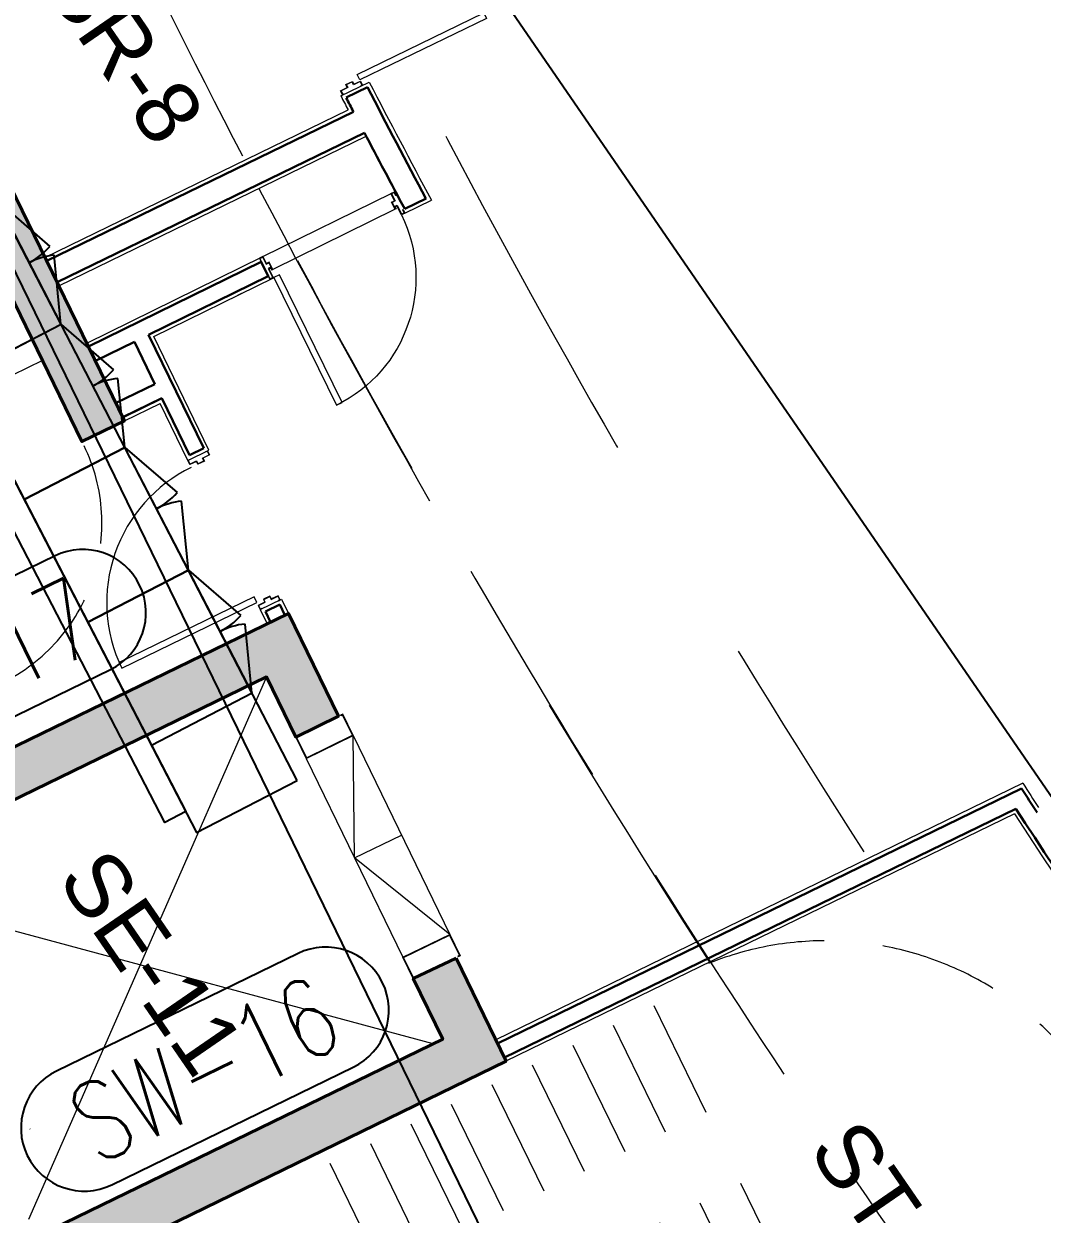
# Model space of a CAD drawing. Header units: millimetres. Extents: x 32582 to 41721, y -247935 to -234947.
# Drawn here: x 36457 to 37102, y -238018 to -237265 of the extents above; entities that cross this region are included whole.
import ezdxf
from ezdxf.enums import TextEntityAlignment as Align

# ---------------------------------------------------------------- set-up
doc = ezdxf.new("R2010")
doc.units = ezdxf.units.MM
doc.header["$LTSCALE"] = 300
doc.header["$MEASUREMENT"] = 0
for name, pattern in [('DGN Style 2', [4.165224, 2.499135, -1.66609]), ('DGN Style 4', [1.902655, 0.950733, -0.475367, 0.001188, -0.475367]), ('TDME_FASHION_L3$0$DGN Style 2', [4.165224, 2.499135, -1.66609]), ('TDME_Fave_column_LGM$0$HIDDENX2', [0.75, 0.5, -0.25]), ('TDME_Fave_Core_L3$0$( Hidden )', [0.375, 0.25, -0.125]), ('TDME_Fave_Core_L3$0$DGN Style 2', [4.165224, 2.499135, -1.66609])]:
    doc.linetypes.add(name, pattern=pattern)
for name, color, linetype, lineweight in [('A-_FNSH----_H-', 8, 'Continuous', 0), ('G-GRID_A', 1, 'DGN Style 4', 0), ('MINORTEXT', 1, 'Continuous', 13), ('STRUCTURES', 3, 'DGN Style 2', 0), ('TDME_FASHION_L3$0$A-_DOOR----_E-', 1, 'Continuous', 13), ('TDME_FASHION_L3$0$A-_FNSH----_E-', 7, 'Continuous', 13), ('TDME_FASHION_L3$0$A-_WALL----_E-', 1, 'Continuous', 30), ('TDME_Fave_column_L3$0$A-_CONC----_E-', 3, 'Continuous', 40), ('TDME_Fave_column_LGM$0$A-_SLABEDGE_E-', 2, 'Continuous', 13), ('TDME_Fave_Core_L3$0$A-_ANOTSYBL_P-', 1, 'Continuous', 30), ('TDME_Fave_Core_L3$0$A-_FLORPATT_E-', 8, 'Continuous', 13), ('TDME_Fave_Core_L3$0$A-_MTAL----_E-', 8, 'Continuous', 13), ('TDME_Fave_Core_L3$0$A-_SLABOPEN_E-', 8, 'TDME_Fave_Core_L3$0$DGN Style 2', 0), ('TDME_Fave_Core_L3$0$A-_STRC----_E-', 1, 'Continuous', 13)]:
    doc.layers.add(name, color=color, linetype=linetype, lineweight=lineweight)
doc.layers.add('I-FURNITURE', color=2, linetype='Continuous')
doc.layers.add('Kitchen-wall', color=3, linetype='Continuous')
doc.styles.add('FAE-WSP-SW-04-PL-STR-0575-01$0$X-Level 4 GA$0$ROMANS', font='Romans.shx', dxfattribs={"width": 0.75})
doc.styles.add('MINORTEXT', font='arial.ttf', dxfattribs={"height": 0.36})

# ---------------------------------------------------------------- blocks, each defined once
blk = doc.blocks.new('TDME_FASHION_L3$0$Door_Electrical_Room')
at = {"layer": 'TDME_FASHION_L3$0$A-_DOOR----_E-'}
for p, q in [((167, 922), (-2.9, 48.4)), ((34.4, 41.2), (204.3, 914.8)), ((204.3, 914.8), (167, 922)), ((-2.9, 48.4), (34.4, 41.2))]:
    blk.add_line(p, q, dxfattribs=at)
at = {"layer": 'TDME_FASHION_L3$0$A-_DOOR----_E-', "extrusion": (0, 0, -1)}
for p, q in [((-40.1, 55.7), (-42.4, 43.9)), ((-42.4, 43.9), (-40.4, 43.5)), ((-40.4, 43.5), (-38.5, 53.3)), ((-10.7, 50), (-40.1, 55.7)), ((-38.5, 53.3), (-38.6, 53.4)), ((-38.6, 53.4), (-13, 48.4)), ((-13, 48.4), (-22, 2.2)), ((-22, 2.2), (-2.3, -1.6)), ((-19.6, 3.8), (-10.7, 50)), ((0, 0), (-19.6, 3.8)), ((-8.8, -45.2), (0, 0)), ((-64.5, -70), (-66.8, -81.8)), ((-62.6, -70.4), (-64.5, -70)), ((-64.5, -80.2), (-62.6, -70.4)), ((-30, -39), (-39, -85.1)), ((-37.4, -87.5), (-28.4, -41.3)), ((-10.4, -42.8), (-30, -39)), ((-28.4, -41.3), (-8.8, -45.2)), ((-2.3, -1.6), (-10.4, -42.8)), ((-66.8, -81.8), (-37.4, -87.5)), ((-66.8, -81.8), (-66.8, -81.8)), ((-39, -85.1), (-64.6, -80.1)), ((-64.6, -80.1), (-64.5, -80.2)), ((863.8, -167.9), (872.8, -121.8)), ((874.4, -124.1), (865.4, -170.3)), ((872.8, -121.8), (902.2, -127.5)), ((900, -129.1), (874.4, -124.1)), ((898, -138.9), (899.9, -129.1)), ((900, -139.3), (898, -138.9)), ((899.9, -129.1), (900, -129.1)), ((902.2, -127.5), (900, -139.3)), ((835.4, -209.3), (844.2, -164.1)), ((855.1, -213.1), (835.4, -209.3)), ((845.8, -166.4), (837.8, -207.7)), ((837.8, -207.7), (857.4, -211.5)), ((844.2, -164.1), (863.8, -167.9)), ((865.4, -170.3), (845.8, -166.4)), ((846.1, -259.2), (855.1, -213.1)), ((857.4, -211.5), (848.4, -257.6)), ((875.5, -264.9), (846.1, -259.2)), ((848.4, -257.6), (874.1, -262.6)), ((874, -262.6), (875.9, -252.8)), ((874.1, -262.6), (874, -262.6)), ((877.8, -253.2), (875.5, -264.9)), ((875.5, -264.9), (875.5, -264.9)), ((875.9, -252.8), (877.8, -253.2))]:
    blk.add_line(p, q, dxfattribs=at)
at = {"layer": 'TDME_FASHION_L3$0$A-_DOOR----_E-', "linetype": 'TDME_FASHION_L3$0$DGN Style 2'}
blk.add_ellipse((-13, 48.4), major_axis=(902.4, 0), ratio=0.988071, start_param=6.091196, end_param=7.653103, dxfattribs=at)
blk = doc.blocks.new('TDME_FASHION_L3$0$HR DOOR')
at = {"layer": 'TDME_FASHION_L3$0$A-_DOOR----_E-', "lineweight": 13}
blk.add_line((144.7, 928.1, 0), (126.3, 928.1, 0), dxfattribs=at)
at = {"layer": 'TDME_FASHION_L3$0$A-_DOOR----_E-', "lineweight": 13, "extrusion": (-6.36259e-18, 5.25102e-09, 1), "elevation": 0, "flags": 128}
for points in [[(124.7, 928), (124.7, 925), (146.7, 925), (146.7, 906), (96.7, 906), (96.7, 886), (52.6, 886), (52.6, 888.2), (66.7, 888.2), (66.7, 906), (2.6, 906), (2.6, 925), (24.6, 925), (24.6, 928), (-0.4, 928), (-0.4, 903), (63.7, 903), (63.7, 891.2), (49.6, 891.2), (49.6, 883), (99.7, 883), (99.7, 903), (149.7, 903), (149.7, 928), (124.7, 928)], [(124.7, -25), (124.7, -22), (146.7, -22), (146.7, -3), (96.7, -3), (96.7, 17), (52.6, 17), (52.6, 14.8), (66.7, 14.8), (66.7, -3), (2.6, -3), (2.6, -22), (24.6, -22), (24.6, -25), (-0.4, -25), (-0.4, 0), (63.7, 0), (63.7, 11.8), (49.6, 11.8), (49.6, 20), (99.7, 20), (99.7, 0), (149.7, 0), (149.7, -25), (124.7, -25)]]:
    blk.add_lwpolyline(points, dxfattribs=at)
at = {"layer": 'TDME_FASHION_L3$0$A-_DOOR----_E-', "elevation": 27.7}
blk.add_lwpolyline([(-0.4, 3), (-900.4, 3), (-900.4, 43), (-0.4, 43)], close=True, dxfattribs=at)
at = {"layer": 'TDME_FASHION_L3$0$A-_DOOR----_E-'}
blk.add_arc((-0.4, 3, 13.8), 900, 89.99999, 179.99995, dxfattribs=at)
blk = doc.blocks.new('TDME_FASHION_L3$0$door950')
at = {"extrusion": (2.96901e-09, 5.47601e-10, -1), "elevation": 3}
blk.add_lwpolyline([(-494251378.7, 2787900080.5), (-494251387.7, 2787900051.8), (-494251342.8, 2787900037.8), (-494251348.8, 2787900018.7), (-494251304.9, 2787900004.9), (-494251298.9, 2787900024), (-494251254.1, 2787900009.9), (-494251245.1, 2787900038.6), (-494251256.5, 2787900042.2), (-494251257.1, 2787900040.3), (-494251247.6, 2787900037.3), (-494251247.6, 2787900037.4), (-494251255.4, 2787900012.4), (-494251300.2, 2787900026.5), (-494251306.2, 2787900007.4), (-494251346.3, 2787900020), (-494251340.3, 2787900039.1), (-494251385.2, 2787900053.2), (-494251377.3, 2787900078.1), (-494251377.4, 2787900078), (-494251367.8, 2787900075), (-494251367.2, 2787900076.9), (-494251378.7, 2787900080.5)], close=True, dxfattribs=at)
at = {"elevation": 0}
blk.add_lwpolyline([(494251543.8, 2787899084.2), (494251531.9, 2787899122.4), (494250625.3, 2787898838.6), (494250637.2, 2787898800.4)], close=True, dxfattribs=at)
at = {"extrusion": (2.75134e-09, 1.24299e-09, -1), "elevation": 4.8}
blk.add_lwpolyline([(-494251692.4, 2787899078.3), (-494251683.5, 2787899106.9), (-494251638.6, 2787899092.9), (-494251632.6, 2787899112), (-494251588.7, 2787899098.3), (-494251594.7, 2787899079.2), (-494251549.8, 2787899065.1), (-494251558.8, 2787899036.5), (-494251570.2, 2787899040.1), (-494251569.6, 2787899042), (-494251560.1, 2787899039), (-494251560.1, 2787899038.9), (-494251552.3, 2787899063.8), (-494251597.2, 2787899077.8), (-494251591.2, 2787899096.9), (-494251631.3, 2787899109.5), (-494251637.3, 2787899090.4), (-494251682.1, 2787899104.4), (-494251689.9, 2787899079.5), (-494251689.9, 2787899079.6), (-494251680.3, 2787899076.6), (-494251680.9, 2787899074.7), (-494251692.4, 2787899078.3)], close=True, dxfattribs=at)
blk.add_arc((494251543.8, 2787899084.2, 0), 950, 107.38031, 197.38122)
blk = doc.blocks.new('*U26')
at = {"layer": 'Defpoints'}
blk.add_lwpolyline([(-4.25, -2), (4.25, -2, 1), (4.25, 2), (-4.25, 2, 1)], format="xyb", close=True, dxfattribs=at)
at = {"layer": 'Defpoints', "style": 'FAE-WSP-SW-04-PL-STR-0575-01$0$X-Level 4 GA$0$ROMANS', "width": 0.75}
blk.add_attdef('SW_NO', text='', height=2.5, dxfattribs=at).set_placement((0, 0), align=Align.MIDDLE_CENTER)

msp = doc.modelspace()

# ---------------------------------------------------------------- hatches: boundary and pattern name
at = {"layer": 'A-_FNSH----_H-'}
h = msp.add_hatch(color=254, dxfattribs=at)
h.dxf.hatch_style = 1
h.paths.add_polyline_path([(36493.69, -237528.85), (36520.66, -237515.73), (36330.2, -237124.64), (36042.62, -237264.52), (36332.35, -237860.14), (36359.33, -237847.01), (36340.8, -237808.94), (36610.58, -237677.71), (36629.07, -237715.8), (36656.08, -237702.67), (36624.43, -237637.61), (36327.68, -237781.96), (36082.72, -237278.38), (36316.53, -237164.65)])
h = msp.add_hatch(color=254, dxfattribs=at)
h.dxf.hatch_style = 1
h.paths.add_polyline_path([(36574.88, -238221.54), (36636.12, -238347.43), (36582.16, -238373.68), (36520.93, -238247.78)])
h.paths.add_polyline_path([(36730.53, -237855.68), (36762.24, -237920.87), (36438.51, -238078.34), (36406.72, -238013.01), (36433.7, -237999.89), (36452.36, -238038.24), (36722.14, -237907.02), (36703.48, -237868.66)])

# ---------------------------------------------------------------- linework, layer by layer
at = {"layer": 'Defpoints'}
msp.add_lwpolyline([(33277.14, -237094.18), (35411.56, -240196.94), (37703.57, -238620.25), (35569.15, -235517.48)], close=True, dxfattribs=at)
at = {"layer": 'Defpoints', "color": 4}
msp.add_lwpolyline([(35245, -239986.51), (33646.79, -236704.76), (35631.56, -235738.18), (37229.77, -239019.93)], close=True, dxfattribs=at)
at = {"layer": 'G-GRID_A'}
msp.add_arc((36396.63, -242207.46), 5341, 84.38848, 123.13815, dxfattribs=at)
at = {"layer": 'I-FURNITURE', "color": 1, "elevation": 0}
msp.add_lwpolyline([(36630.04, -237743.26), (36315.82, -237136.76), (36252.11, -237169.76), (36566.33, -237776.27)], close=True, dxfattribs=at)
at = {"layer": 'I-FURNITURE', "elevation": 0}
for points in [[(36416.77, -237487.53), (36480.48, -237454.52), (36440.22, -237376.82), (36376.52, -237409.83)], [(36457.17, -237565.5), (36520.87, -237532.49), (36480.62, -237454.79), (36416.91, -237487.8)], [(36497.42, -237643.19), (36561.13, -237610.19), (36520.87, -237532.49), (36457.17, -237565.5)], [(36537.67, -237720.89), (36601.38, -237687.89), (36561.13, -237610.19), (36497.42, -237643.19)]]:
    msp.add_lwpolyline(points, close=True, dxfattribs=at)
at = {"layer": 'I-FURNITURE', "color": 1, "elevation": 0}
for points in [[(36440.22, -237376.82), (36473.31, -237405.46)], [(36480.45, -237454.46), (36476.14, -237410.92)], [(36480.62, -237454.79), (36513.7, -237483.42)], [(36520.84, -237532.43), (36516.53, -237488.89)], [(36520.87, -237532.49), (36553.96, -237561.12)], [(36561.09, -237610.13), (36556.79, -237566.58)], [(36561.13, -237610.19), (36594.21, -237638.82)], [(36601.35, -237687.82), (36597.04, -237644.28)]]:
    msp.add_lwpolyline(points, dxfattribs=at)
at = {"layer": 'I-FURNITURE', "color": 1}
for centre, start, end in [((36440.22, -237376.82, 0), 297.38796, 319.12467), ((36480.45, -237454.46, 0), 95.65126, 117.38796), ((36480.62, -237454.79, 0), 297.38796, 319.12467), ((36520.84, -237532.43, 0), 95.65126, 117.38796), ((36561.09, -237610.13, 0), 95.65126, 117.38796), ((36520.87, -237532.49, 0), 297.38796, 319.12467), ((36561.13, -237610.19, 0), 297.38796, 319.12467), ((36601.35, -237687.82, 0), 95.65126, 117.38796)]:
    msp.add_arc(centre, 43.75, start, end, dxfattribs=at)
at = {"layer": 'Kitchen-wall', "elevation": 0}
msp.add_lwpolyline([(36296.01, -237254.43), (36559.43, -237762.95), (36546.11, -237769.85), (36282.69, -237261.33)], close=True, dxfattribs=at)
at = {"layer": 'STRUCTURES', "color": 3, "ltscale": 0.3}
for centre, radius, start, end in [((42145.54, -234468.81, 0), 6132.89, 193.860715, 212.769885), ((42145.54, -234468.81), 6252.89, 193.892757, 212.823249)]:
    msp.add_arc(centre, radius, start, end, dxfattribs=at)
at = {"layer": 'TDME_FASHION_L3$0$A-_FNSH----_E-'}
for p, q in [((36657.6, -237310.11), (36675.59, -237301.36)), ((36657.6, -237310.11), (36675.59, -237301.36)), ((36470.33, -237412.32), (36662.2, -237318.99)), ((36470.33, -237412.32), (36662.2, -237318.99)), ((36479.09, -237430.31), (36673.71, -237335.64)), ((36479.09, -237430.31), (36673.71, -237335.64)), ((36574.15, -237534.19, 0), (36539.22, -237462.4, 0)), ((36574.15, -237534.19, 0), (36539.22, -237462.4, 0)), ((36520.68, -237515.72, 0), (36543.16, -237504.78)), ((36520.68, -237515.72, 0), (36543.16, -237504.78)), ((36560.66, -237540.75, 0), (36543.16, -237504.78, 0)), ((36560.66, -237540.75, 0), (36543.16, -237504.78, 0)), ((36560.66, -237540.75, 0), (36574.15, -237534.19, 0)), ((36560.66, -237540.75, 0), (36574.15, -237534.19, 0)), ((36606.57, -237635.18, 0), (36620.06, -237628.62, 0)), ((36606.57, -237635.18, 0), (36620.06, -237628.62, 0)), ((36620.06, -237628.62, 0), (36624.43, -237637.61, 0)), ((36620.06, -237628.62, 0), (36624.43, -237637.61, 0)), ((36606.57, -237635.18, 0), (36610.95, -237644.17, 0)), ((36606.57, -237635.18, 0), (36610.95, -237644.17, 0)), ((37089.36, -237745.07), (36755.68, -237907.38, 0)), ((37084, -237764.36, 0), (36762.14, -237920.92, 0))]:
    msp.add_line(p, q, dxfattribs=at)
at = {"layer": 'TDME_FASHION_L3$0$A-_FNSH----_E-', "lineweight": 0}
for p, q in [((36608.28, -237411.78, 0), (36689.92, -237371.7, 0)), ((36608.28, -237411.78, 0), (36689.92, -237371.7, 0)), ((36691.95, -237381.85, 0), (36614.48, -237419.88, 0)), ((36691.95, -237381.85, 0), (36614.48, -237419.88, 0)), ((36496.74, -237466.55, 0), (36608.28, -237411.78, 0)), ((36496.74, -237466.55, 0), (36608.28, -237411.78, 0)), ((36592.42, -237436.27, 0), (36594.96, -237435.03, 0)), ((36592.42, -237436.27, 0), (36594.96, -237435.03, 0))]:
    msp.add_line(p, q, dxfattribs=at)
at = {"layer": 'TDME_FASHION_L3$0$A-_FNSH----_E-', "lineweight": 0, "extrusion": (9.63348e-09, 7.08303e-09, 1)}
for p, q in [((36698.19, -237384.35, -1.61), (36714.95, -237376.12, -1.61)), ((36698.19, -237384.35, -1.61), (36714.95, -237376.12, -1.61)), ((36539.22, -237462.4, 0), (36614.89, -237425.25, 0)), ((36539.22, -237462.4, 0), (36614.89, -237425.25, 0))]:
    msp.add_line(p, q, dxfattribs=at)
at = {"layer": 'TDME_FASHION_L3$0$A-_FNSH----_E-'}
for centre, radius, start, end in [((42145.72, -234468.73), 6160.05, 207.376732, 208.162587), ((42145.72, -234468.73), 6160.05, 207.376732, 208.162587), ((42145.72, -234468.73), 6180.05, 207.372085, 207.46482), ((42145.72, -234468.73), 6180.05, 207.372085, 207.46482), ((42145.68, -234468.75), 6025, 212.941858, 213.114936), ((42145.68, -234468.75), 6040, 213.067755, 216.365432)]:
    msp.add_arc(centre, radius, start, end, dxfattribs=at)
at = {"layer": 'TDME_FASHION_L3$0$A-_WALL----_E-'}
for p, q in [((36661, -237311.24), (36674.49, -237304.68)), ((36661, -237311.24), (36674.49, -237304.68)), ((36471.43, -237414.57), (36665.61, -237320.12)), ((36471.43, -237414.57), (36665.61, -237320.12)), ((36477.99, -237428.06), (36672.55, -237333.42)), ((36477.99, -237428.06), (36672.55, -237333.42)), ((36607.14, -237415.13, 0), (36611.54, -237424.11, 0)), ((36607.14, -237415.13, 0), (36611.54, -237424.11, 0)), ((36570.81, -237533.04, 0), (36535.89, -237461.25, 0)), ((36570.81, -237533.04, 0), (36535.89, -237461.25, 0)), ((36539.94, -237492.45, 0), (36526.91, -237465.66, 0)), ((36539.94, -237492.45, 0), (36526.91, -237465.66, 0)), ((36519.59, -237513.47, 0), (36515.21, -237504.48, 0)), ((36519.59, -237513.47, 0), (36515.21, -237504.48, 0)), ((36519.59, -237513.47, 0), (36544.32, -237501.44, 0)), ((36519.59, -237513.47, 0), (36544.32, -237501.44, 0)), ((36561.81, -237537.41, 0), (36544.32, -237501.44, 0)), ((36561.81, -237537.41, 0), (36544.32, -237501.44, 0)), ((36561.81, -237537.41, 0), (36570.81, -237533.04, 0)), ((36561.81, -237537.41, 0), (36570.81, -237533.04, 0)), ((36609.91, -237636.34, 0), (36618.91, -237631.96, 0)), ((36609.91, -237636.34, 0), (36618.91, -237631.96, 0)), ((36618.91, -237631.96, 0), (36622.19, -237638.71, 0)), ((36618.91, -237631.96, 0), (36622.19, -237638.71, 0)), ((36609.91, -237636.34, 0), (36613.19, -237643.08, 0)), ((36609.91, -237636.34, 0), (36613.19, -237643.08, 0)), ((36622.19, -237638.71, 0), (36613.19, -237643.08, 0)), ((36622.19, -237638.71, 0), (36613.19, -237643.08, 0)), ((37088.47, -237748.28), (36756.77, -237909.63, 0)), ((37084.89, -237761.14), (36761.14, -237918.62, 0))]:
    msp.add_line(p, q, dxfattribs=at)
at = {"layer": 'TDME_FASHION_L3$0$A-_WALL----_E-', "extrusion": (9.63348e-09, 7.08303e-09, 1)}
for p, q in [((36698.05, -237381.63, -1.61), (36711.53, -237375.02, -1.61)), ((36698.05, -237381.63, -1.61), (36711.53, -237375.02, -1.61)), ((36497.83, -237468.79, 0), (36607.14, -237415.13, 0)), ((36497.83, -237468.79, 0), (36607.14, -237415.13, 0)), ((36535.89, -237461.25, 0), (36611.54, -237424.11, 0)), ((36535.89, -237461.25, 0), (36611.54, -237424.11, 0)), ((36502.21, -237477.78, 0), (36526.91, -237465.66, 0)), ((36502.21, -237477.78, 0), (36526.91, -237465.66, 0))]:
    msp.add_line(p, q, dxfattribs=at)
at = {"layer": 'TDME_FASHION_L3$0$A-_WALL----_E-', "lineweight": 0}
for p, q in [((36497.83, -237468.79, 0), (36607.14, -237415.13, 0)), ((36497.83, -237468.79, 0), (36607.14, -237415.13, 0)), ((36591.33, -237434.03, 0), (36591.62, -237433.89, 0)), ((36591.33, -237434.03, 0), (36591.62, -237433.89, 0))]:
    msp.add_line(p, q, dxfattribs=at)
at = {"layer": 'TDME_FASHION_L3$0$A-_WALL----_E-', "linetype": 'Continuous'}
for p, q in [((36539.94, -237492.45, 0), (36515.48, -237504.35, 0)), ((36539.94, -237492.45, 0), (36515.48, -237504.35, 0)), ((36544.32, -237501.44, 0), (36519.86, -237513.34, 0)), ((36544.32, -237501.44, 0), (36519.86, -237513.34, 0))]:
    msp.add_line(p, q, dxfattribs=at)
at = {"layer": 'TDME_FASHION_L3$0$A-_WALL----_E-'}
for centre, radius, start, end in [((42145.72, -234468.73), 6162.55, 207.399419, 208.138517), ((42145.72, -234468.73), 6162.55, 207.399419, 208.138517), ((42145.72, -234468.73), 6177.55, 207.39587, 207.488644), ((42145.72, -234468.73), 6177.55, 207.39587, 207.488644), ((42145.72, -234468.73), 6177.55, 207.62783, 208.133675), ((42145.72, -234468.73), 6177.55, 207.62783, 208.133675), ((42145.68, -234468.75), 6027.5, 212.962886, 213.135903), ((42145.68, -234468.75), 6037.5, 213.046826, 216.365432)]:
    msp.add_arc(centre, radius, start, end, dxfattribs=at)
at = {"layer": 'TDME_Fave_column_L3$0$A-_CONC----_E-', "elevation": 0}
msp.add_lwpolyline([(36330.2, -237124.64), (36042.62, -237264.52), (36332.35, -237860.14), (36359.33, -237847.01), (36340.8, -237808.94), (36610.58, -237677.71), (36629.07, -237715.8), (36656.08, -237702.67), (36624.43, -237637.61), (36327.68, -237781.96), (36082.72, -237278.38), (36316.53, -237164.65), (36493.69, -237528.85), (36520.66, -237515.73), (36330.14, -237124.5)], dxfattribs=at)
msp.add_lwpolyline([(36730.53, -237855.68), (36762.24, -237920.87), (36438.51, -238078.34), (36406.72, -238013.01), (36433.7, -237999.89), (36452.36, -238038.24), (36722.14, -237907.02), (36703.48, -237868.66)], close=True, dxfattribs=at)
at = {"layer": 'TDME_Fave_column_LGM$0$A-_SLABEDGE_E-', "linetype": 'TDME_Fave_column_LGM$0$HIDDENX2'}
msp.add_arc((42144.41, -234466.02, 0), 6252.89, 193.700373, 224.843645, dxfattribs=at)
at = {"layer": 'TDME_Fave_Core_L3$0$A-_ANOTSYBL_P-', "linetype": 'TDME_Fave_Core_L3$0$( Hidden )', "lineweight": 0}
for centre, radius, start, end in [((36394.3, -237580.53, 0), 112.09, 295.93958, 25.93963), ((36964.83, -238044.73, 0), 200, 25.9396, 115.93958), ((36981.89, -238079.8, 0), 200, 295.93958, 25.9396)]:
    msp.add_arc(centre, radius, start, end, dxfattribs=at)
at = {"layer": 'TDME_Fave_Core_L3$0$A-_FLORPATT_E-', "extrusion": (-3.79462e-08, -2.47404e-08, 1)}
for p, q in [((36665.35, -237714.84, 0), (36726.59, -237840.74, 0)), ((36635.68, -237729.28, 0), (36696.92, -237855.17, 0))]:
    msp.add_line(p, q, dxfattribs=at)
at = {"layer": 'TDME_Fave_Core_L3$0$A-_FLORPATT_E-'}
msp.add_line((36666.3, -237792.23, 0), (36695.97, -237777.79, 0), dxfattribs=at)
at = {"layer": 'TDME_Fave_Core_L3$0$A-_FLORPATT_E-', "elevation": 0}
msp.add_lwpolyline([(36726.59, -237840.73), (36666.3, -237792.23), (36665.35, -237714.85)], dxfattribs=at)
at = {"layer": 'TDME_Fave_Core_L3$0$A-_MTAL----_E-'}
for p, q in [((36657.57, -237702.28, 0), (36657.44, -237702.01, 0)), ((36731.68, -237854.61, 0), (36731.81, -237854.88, 0)), ((36460.84, -237963.7, 0), (36460.98, -237963.97, 0))]:
    msp.add_line(p, q, dxfattribs=at)
at = {"layer": 'TDME_Fave_Core_L3$0$A-_MTAL----_E-', "elevation": 0}
for points in [[(36629.11, -237715.78), (36635.68, -237729.28), (36665.35, -237714.85), (36658.79, -237701.36), (36657.44, -237702.01)], [(36629.38, -237715.65), (36635.81, -237728.88), (36664.95, -237714.71), (36658.65, -237701.76), (36657.57, -237702.28)], [(36703.49, -237868.67), (36696.92, -237855.17), (36726.59, -237840.73), (36733.16, -237854.22), (36731.81, -237854.88)], [(36703.76, -237868.53), (36697.32, -237855.31), (36726.45, -237841.13), (36732.76, -237854.09), (36731.68, -237854.61)]]:
    msp.add_lwpolyline(points, dxfattribs=at)
at = {"layer": 'TDME_Fave_Core_L3$0$A-_SLABOPEN_E-', "lineweight": 0, "ltscale": 0.5}
for p, q in [((36610.59, -237677.71, 0), (36452.36, -238038.24, 0)), ((36716.13, -237909.94, 0), (36340.82, -237808.93, 0))]:
    msp.add_line(p, q, dxfattribs=at)
at = {"layer": 'TDME_Fave_Core_L3$0$A-_STRC----_E-'}
msp.add_line((36468.74, -237477.52, 0), (36360.83, -237530.01, 0), dxfattribs=at)
at = {"layer": 'TDME_Fave_Core_L3$0$A-_STRC----_E-', "linetype": 'TDME_Fave_Core_L3$0$DGN Style 2', "ltscale": 0.1}
for p, q in [((36943.67, -238065.58, 0), (36851.71, -237877.35, 0)), ((36918.04, -238078.05, 0), (36826.09, -237889.81, 0)), ((36892.41, -238090.52, 0), (36800.46, -237902.28, 0)), ((36866.78, -238102.98, 0), (36774.83, -237914.75, 0)), ((36841.15, -238115.45, 0), (36749.2, -237927.21, 0)), ((36815.52, -238127.91, 0), (36723.57, -237939.68, 0)), ((36789.89, -238140.38, 0), (36697.94, -237952.15, 0)), ((36764.27, -238152.85, 0), (36672.31, -237964.61, 0)), ((36738.64, -238165.31, 0), (36646.68, -237977.08, 0))]:
    msp.add_line(p, q, dxfattribs=at)

# ---------------------------------------------------------------- block references
at = {"layer": 'Defpoints', "xscale": 20, "yscale": 20, "zscale": 20}
for p, rotation, values in [((36417.83, -237674.3), 25.93958707438624, {'SW_NO': 'SW-17'}), ((36571.56, -237925.91), 25.93958719613568, {'SW_NO': 'SW-16'})]:
    msp.add_blockref('*U26', p, dxfattribs=dict(at, rotation=rotation)).add_auto_attribs(values)
at = {"layer": 'TDME_FASHION_L3$0$A-_DOOR----_E-', "lineweight": 0, "extrusion": (-9.92247e-10, 5.15642e-09, 1), "xscale": -0.1, "yscale": 0.1, "zscale": 0.1, "rotation": 296.1493679156653}
msp.add_blockref('TDME_FASHION_L3$0$HR DOOR', (36614.87, -237425.21, -0.16), dxfattribs=at)
msp.add_blockref('TDME_FASHION_L3$0$HR DOOR', (36614.87, -237425.21, -0.16), dxfattribs=at)
at = {"layer": 'TDME_FASHION_L3$0$A-_DOOR----_E-', "linetype": 'TDME_FASHION_L3$0$DGN Style 2', "lineweight": 0, "xscale": 0.1, "yscale": 0.1, "zscale": 0.1, "rotation": 8.5583798532953}
msp.add_blockref('TDME_FASHION_L3$0$door950', (-7349492.89, -283278448.39, 0), dxfattribs=at)
msp.add_blockref('TDME_FASHION_L3$0$door950', (-7349492.89, -283278448.39, 0), dxfattribs=at)
at = {"layer": 'TDME_FASHION_L3$0$A-_WALL----_E-', "xscale": -0.1, "yscale": 0.1, "zscale": 0.1, "rotation": 284.9394157286304}
msp.add_blockref('TDME_FASHION_L3$0$Door_Electrical_Room', (36664.94, -237300.98), dxfattribs=at)
msp.add_blockref('TDME_FASHION_L3$0$Door_Electrical_Room', (36664.94, -237300.98), dxfattribs=at)

# ---------------------------------------------------------------- texts
at = {"layer": 'MINORTEXT', "char_height": 40, "attachment_point": 1, "rotation": 304.52442, "style": 'MINORTEXT'}
for s, insert in [('SR-8', (36501.05, -237216.96)), ('SE-11', (36510.4, -237782.87)), ('ST-08A', (36985.82, -237954.25))]:
    msp.add_mtext(s, dxfattribs=dict(at, insert=insert))

doc.saveas('drawing.dxf')
